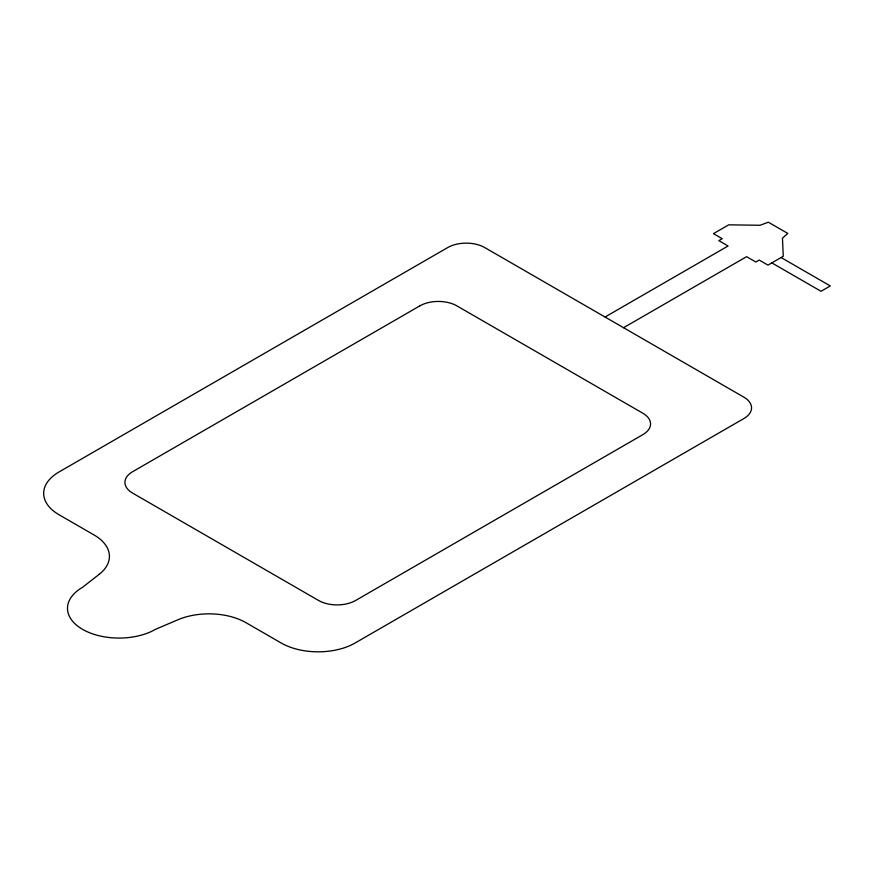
<?xml version="1.0" encoding="UTF-8"?>
<svg xmlns="http://www.w3.org/2000/svg" width="874" height="874" viewBox="0 0 874 874"><rect width="100%" height="100%" fill="white"/><g stroke="black" fill="none" stroke-linecap="round" stroke-linejoin="round"><path stroke-width="1.31" d="M605.048 317.022L728.075 245.987L718.843 240.656L722.23 238.7L713.468 233.642L728.741 224.826L760.096 225.273L768.344 222.204L787.791 233.434L782.459 238.198L783.257 256.29L767.984 265.106L759.211 260.048L755.824 262.014L746.582 256.683L623.555 327.706M781.094 257.535L830.3 285.951L821.047 291.293L771.84 262.888M99.177 574.327L82.571 587.295A51.522 29.749 0 0 0 82.571 629.356A51.522 29.749 0 0 0 155.43 629.356L177.892 619.775A52.353 30.229 0 0 1 246.031 622.703L281.122 642.969A52.353 30.229 0 0 0 355.161 642.969L743.872 418.548A26.176 15.109 0 0 0 743.872 397.167L484.731 247.56A26.176 15.109 0 0 0 447.717 247.56L58.995 471.982A52.353 30.229 0 0 0 58.995 514.72L94.086 534.986A52.353 30.229 0 0 1 99.177 574.327M419.859 305.867L132.586 471.72A26.176 15.109 0 0 0 132.586 493.089L318.595 600.482A26.176 15.109 0 0 0 355.609 600.482L642.882 434.629A26.176 15.109 0 0 0 642.882 413.249L456.884 305.867A26.176 15.109 0 0 0 419.859 305.867"/></g></svg>
